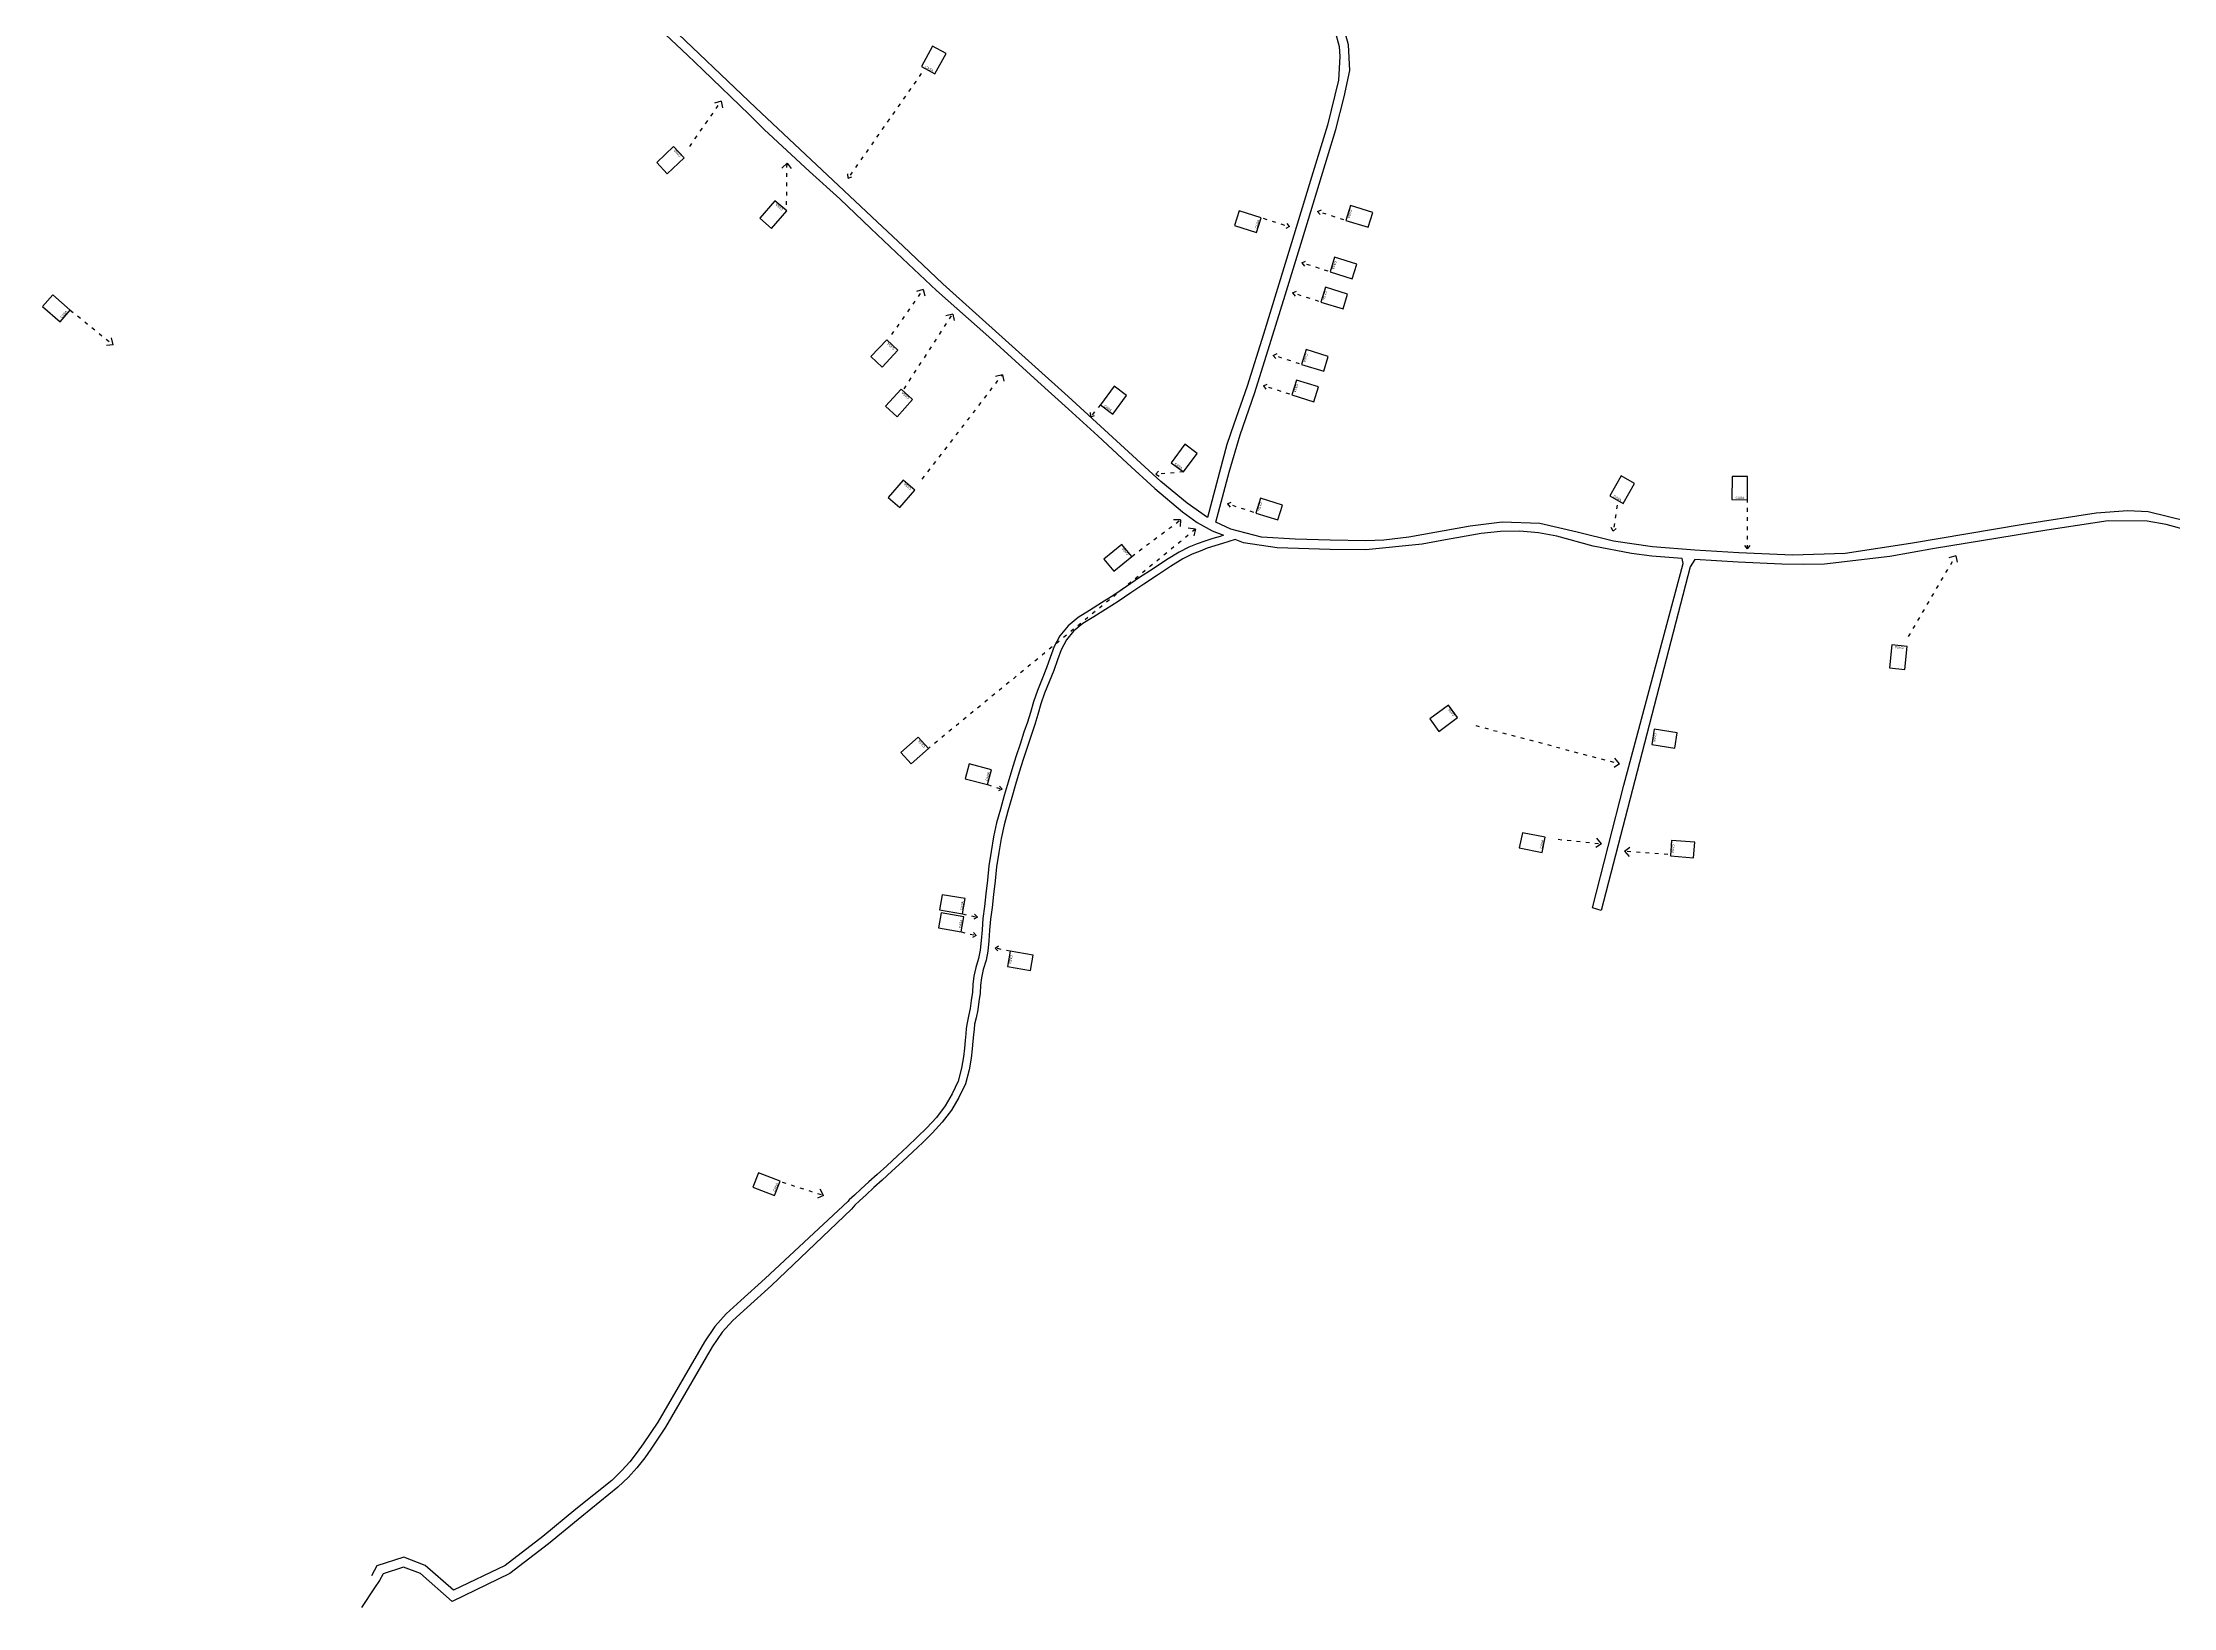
# Model space of a CAD drawing. Extents: x 714896 to 749292, y 8417558 to 8447149.
# Drawn here: x 729152 to 730531, y 8435557 to 8436570 of the extents above; entities that cross this region are included whole.
import ezdxf
from ezdxf.enums import TextEntityAlignment as Align

# ---------------------------------------------------------------- set-up
doc = ezdxf.new("R2010")
doc.units = 0
doc.header["$MEASUREMENT"] = 0
doc.linetypes.add('ACAD_ISO03W100', pattern=[30, 12, -18])
for name, color, linetype in [('LOTE', 7, 'CONTINUOUS'), ('NUM-PORTA', 7, 'CONTINUOUS'), ('QUADRA', 6, 'CONTINUOUS')]:
    doc.layers.add(name, color=color, linetype=linetype)

msp = doc.modelspace()

# ---------------------------------------------------------------- linework, layer by layer
at = {"layer": 'LOTE'}
for p, q in [((729727.7, 8436567.7), (729720.5, 8436554.5)), ((729736.5, 8436562.8), (729727.7, 8436567.7)), ((729729.2, 8436549.7), (729736.5, 8436562.8)), ((729720.5, 8436554.5), (729729.2, 8436549.7)), ((729560.1, 8436502.7), (729549.2, 8436492.4)), ((729556, 8436485.1), (729566.9, 8436495.4)), ((729566.9, 8436495.4), (729560.1, 8436502.7)), ((729549.2, 8436492.4), (729556, 8436485.1)), ((729625.6, 8436467.6), (729615.9, 8436456.2)), ((729633.3, 8436461.1), (729625.6, 8436467.6)), ((729615.9, 8436456.2), (729623.5, 8436449.7)), ((729623.5, 8436449.7), (729633.3, 8436461.1)), ((729926.1, 8436461.1), (729923.1, 8436451.5)), ((729940.4, 8436456.6), (729926.1, 8436461.1)), ((729937.4, 8436447.1), (729940.4, 8436456.6)), ((729998.1, 8436464.4), (729995.2, 8436454.8)), ((729995.2, 8436454.8), (730009.5, 8436450.4)), ((730012.5, 8436459.9), (729998.1, 8436464.4)), ((730009.5, 8436450.4), (730012.5, 8436459.9)), ((729923.1, 8436451.5), (729937.4, 8436447.1)), ((729987.9, 8436431.1), (729985, 8436421.5)), ((730002.3, 8436426.6), (729987.9, 8436431.1)), ((729999.3, 8436417.1), (730002.3, 8436426.6)), ((729982, 8436411.6), (729979, 8436402)), ((729996.3, 8436407.1), (729982, 8436411.6)), ((729985, 8436421.5), (729999.3, 8436417.1)), ((729158.3, 8436406.7), (729151.7, 8436399.2)), ((729151.7, 8436399.2), (729163, 8436389.3)), ((729169.6, 8436396.8), (729158.3, 8436406.7)), ((729979, 8436402), (729993.3, 8436397.6)), ((729993.3, 8436397.6), (729996.3, 8436407.1)), ((729163, 8436389.3), (729169.6, 8436396.8)), ((729698, 8436377.6), (729687.7, 8436366.7)), ((729695, 8436359.9), (729705.3, 8436370.8)), ((729705.3, 8436370.8), (729698, 8436377.6)), ((729969.5, 8436371.2), (729966.5, 8436361.6)), ((729983.8, 8436366.8), (729969.5, 8436371.2)), ((729687.7, 8436366.7), (729695, 8436359.9)), ((729966.5, 8436361.6), (729980.8, 8436357.2)), ((729980.8, 8436357.2), (729983.8, 8436366.8)), ((729707.3, 8436345.7), (729697.3, 8436334.5)), ((729714.8, 8436339), (729707.3, 8436345.7)), ((729845.2, 8436347.5), (729836.3, 8436335.5)), ((729853.2, 8436341.6), (729845.2, 8436347.5)), ((729963.1, 8436351.5), (729960.2, 8436341.9)), ((729960.2, 8436341.9), (729974.5, 8436337.5)), ((729977.4, 8436347.1), (729963.1, 8436351.5)), ((729974.5, 8436337.5), (729977.4, 8436347.1)), ((729697.3, 8436334.5), (729704.7, 8436327.8)), ((729704.7, 8436327.8), (729714.8, 8436339)), ((729836.3, 8436335.5), (729844.3, 8436329.5)), ((729844.3, 8436329.5), (729853.2, 8436341.6)), ((729890.9, 8436310), (729882, 8436298)), ((729890, 8436292), (729899, 8436304)), ((729899, 8436304), (729890.9, 8436310)), ((729708.7, 8436286.8), (729698.9, 8436275.4)), ((729716.3, 8436280.2), (729708.7, 8436286.8)), ((729882, 8436298), (729890, 8436292)), ((730173.3, 8436289.5), (730165.9, 8436276.5)), ((730182, 8436284.6), (730173.3, 8436289.5)), ((730245.1, 8436289.1), (730245, 8436274.1)), ((730255.1, 8436289), (730245.1, 8436289.1)), ((730255, 8436274), (730255.1, 8436289)), ((729698.9, 8436275.4), (729706.4, 8436268.9)), ((729706.4, 8436268.9), (729716.3, 8436280.2)), ((729939.9, 8436275), (729936.9, 8436265.4)), ((729954.2, 8436270.6), (729939.9, 8436275)), ((730165.9, 8436276.5), (730174.6, 8436271.5)), ((730174.6, 8436271.5), (730182, 8436284.6)), ((730245, 8436274.1), (730255, 8436274)), ((729936.9, 8436265.4), (729951.2, 8436261)), ((729951.2, 8436261), (729954.2, 8436270.6)), ((729850.2, 8436245), (729838.6, 8436235.5)), ((729838.6, 8436235.5), (729845, 8436227.8)), ((729845, 8436227.8), (729856.6, 8436237.3)), ((729856.6, 8436237.3), (729850.2, 8436245)), ((730348.5, 8436180.2), (730346.9, 8436165.3)), ((730358.5, 8436179.1), (730348.5, 8436180.2)), ((730356.8, 8436164.2), (730358.5, 8436179.1)), ((730346.9, 8436165.3), (730356.8, 8436164.2)), ((730061.5, 8436141), (730049.5, 8436132.1)), ((730067.5, 8436133), (730061.5, 8436141)), ((730049.5, 8436132.1), (730055.4, 8436124.1)), ((730055.4, 8436124.1), (730067.5, 8436133)), ((730194.7, 8436125.4), (730193.1, 8436115.5)), ((730209.5, 8436123.1), (730194.7, 8436125.4)), ((730208, 8436113.2), (730209.5, 8436123.1)), ((729718.3, 8436120.4), (729707.2, 8436110.4)), ((729707.2, 8436110.4), (729713.8, 8436103)), ((729713.8, 8436103), (729725, 8436113)), ((729725, 8436113), (729718.3, 8436120.4)), ((730193.1, 8436115.5), (730208, 8436113.2)), ((729751.3, 8436103), (729748.7, 8436093.3)), ((729765.8, 8436099.2), (729751.3, 8436103)), ((729763.3, 8436089.6), (729765.8, 8436099.2)), ((729748.7, 8436093.3), (729763.3, 8436089.6)), ((730109.4, 8436058.5), (730107.4, 8436048.7)), ((730124.1, 8436055.5), (730109.4, 8436058.5)), ((730122.1, 8436045.7), (730124.1, 8436055.5)), ((730206, 8436053.4), (730205.2, 8436043.4)), ((730221, 8436052.3), (730206, 8436053.4)), ((730220.2, 8436042.3), (730221, 8436052.3)), ((730107.4, 8436048.7), (730122.1, 8436045.7)), ((730205.2, 8436043.4), (730220.2, 8436042.3)), ((729733.9, 8436018.3), (729732.2, 8436008.5)), ((729748.7, 8436015.8), (729733.9, 8436018.3)), ((729747, 8436005.9), (729748.7, 8436015.8)), ((729733.2, 8436006.6), (729731.5, 8435996.8)), ((729732.2, 8436008.5), (729747, 8436005.9)), ((729748, 8436004), (729733.2, 8436006.6)), ((729746.2, 8435994.2), (729748, 8436004)), ((729731.5, 8435996.8), (729746.2, 8435994.2)), ((729777.9, 8435981.7), (729776.2, 8435971.8)), ((729776.2, 8435971.8), (729791, 8435969.3)), ((729792.7, 8435979.2), (729777.9, 8435981.7)), ((729791, 8435969.3), (729792.7, 8435979.2)), ((729615, 8435838.3), (729611.4, 8435829)), ((729629, 8435833), (729615, 8435838.3)), ((729625.4, 8435823.7), (729629, 8435833)), ((729611.4, 8435829), (729625.4, 8435823.7))]:
    msp.add_line(p, q, dxfattribs=at)
at = {"layer": 'LOTE', "color": 7, "linetype": 'ACAD_ISO03W100', "ltscale": 0.2}
for points in [[(729720.4, 8436550), (729673, 8436482.3)], [(729570.5, 8436502.7), (729590.9, 8436532)], [(729633.2, 8436465), (729633.5, 8436491.8)], [(729941.7, 8436456.2), (729958.7, 8436450.8)], [(729993.9, 8436455.2), (729976.9, 8436460.7)], [(729983.7, 8436421.9), (729966.7, 8436427.4)], [(729701.3, 8436380.9), (729721.7, 8436410.1)], [(729977.7, 8436402.4), (729960.7, 8436407.9)], [(729169.6, 8436396.8), (729197.4, 8436374.4)], [(729709.3, 8436345.8), (729740.7, 8436394.2)], [(729965.2, 8436362), (729948.2, 8436367.5)], [(729721, 8436287.4), (729772.9, 8436354.9)], [(729958.9, 8436342.3), (729941.9, 8436347.8)], [(729836.3, 8436335.5), (729830, 8436327.8)], [(729890, 8436292), (729872.2, 8436290.5)], [(730255, 8436242.3), (730255, 8436274)], [(729856.6, 8436237.3), (729888.2, 8436261.1)], [(729935.6, 8436265.8), (729918.6, 8436271.3)], [(730170.7, 8436270.5), (730168.2, 8436253.7)], [(729897.8, 8436254.9), (729725, 8436113)], [(730359.3, 8436185.4), (730389.9, 8436237.7)], [(730079.2, 8436127.8), (730172.3, 8436103.1)], [(729763.3, 8436089.6), (729772.7, 8436086.6)], [(730132.5, 8436054.2), (730160.5, 8436051.3)], [(730203.5, 8436044.3), (730175.5, 8436046.5)], [(729747, 8436005.9), (729756.7, 8436003.8)], [(729746.2, 8435994.2), (729755.9, 8435991.9)], [(729777.9, 8435981.7), (729768.2, 8435983.8)], [(729630.4, 8435832.3), (729657.1, 8435823.7)]]:
    msp.add_lwpolyline(points, dxfattribs=at)
at = {"layer": 'LOTE', "color": 7}
for points in [[(729590.9, 8436532), (729586.5, 8436530.7)], [(729590.9, 8436532), (729591.8, 8436527.8)], [(729633.5, 8436491.8), (729630.1, 8436488.7)], [(729633.5, 8436491.8), (729636.1, 8436488.5)], [(729721.7, 8436410.1), (729717.3, 8436408.9)], [(729721.7, 8436410.1), (729722.6, 8436406)], [(729740.7, 8436394.2), (729736.3, 8436393)], [(729740.7, 8436394.2), (729741.6, 8436390.1)], [(729197.4, 8436374.4), (729193.1, 8436373.8)], [(729197.4, 8436374.4), (729196.4, 8436378.9)], [(729772.9, 8436354.9), (729768.4, 8436353.7)], [(729772.9, 8436354.9), (729773.7, 8436350.8)], [(729888.2, 8436261.1), (729883.6, 8436261)], [(729888.2, 8436261.1), (729888, 8436256.8)], [(729897.8, 8436254.9), (729893.2, 8436255.6)], [(729897.8, 8436254.9), (729896.8, 8436250.7)], [(730389.9, 8436237.7), (730385.4, 8436236.5)], [(730389.9, 8436237.7), (730390.7, 8436233.6)], [(730172.3, 8436103.1), (730168.8, 8436100.6)], [(730172.3, 8436103.1), (730169.3, 8436106.7)], [(730160.5, 8436051.3), (730157.5, 8436054.9)], [(730160.5, 8436051.3), (730157, 8436048.9)], [(730175.5, 8436046.5), (730178.9, 8436049.1)], [(730175.5, 8436046.5), (730178.5, 8436043.1)], [(729657.1, 8435823.7), (729653.2, 8435821.9)], [(729657.1, 8435823.7), (729654.9, 8435827.7)]]:
    msp.add_lwpolyline(points, dxfattribs=at)
at = {"layer": 'LOTE'}
for points in [[(729673, 8436482.3), (729672.8, 8436484.9)], [(729673, 8436482.3), (729675.5, 8436483)], [(729958.7, 8436450.8), (729957.1, 8436452.8)], [(729976.9, 8436460.7), (729979.3, 8436461.8)], [(729976.9, 8436460.7), (729978.5, 8436458.6)], [(729958.7, 8436450.8), (729956.3, 8436449.6)], [(729966.7, 8436427.4), (729969.1, 8436428.5)], [(729966.7, 8436427.4), (729968.3, 8436425.3)], [(729960.7, 8436407.9), (729963.1, 8436409)], [(729960.7, 8436407.9), (729962.3, 8436405.8)], [(729948.2, 8436367.5), (729950.6, 8436368.6)], [(729948.2, 8436367.5), (729949.8, 8436365.4)], [(729941.9, 8436347.8), (729944.2, 8436348.9)], [(729941.9, 8436347.8), (729943.4, 8436345.7)], [(729830, 8436327.8), (729829.8, 8436330.4)], [(729830, 8436327.8), (729832.5, 8436328.6)], [(729872.2, 8436290.5), (729873.9, 8436292.5)], [(729872.2, 8436290.5), (729874.4, 8436289.2)], [(729918.6, 8436271.3), (729921, 8436272.4)], [(729918.6, 8436271.3), (729920.2, 8436269.2)], [(730168.2, 8436253.7), (730166.8, 8436256)], [(730168.2, 8436253.7), (730170.1, 8436255.5)], [(730255, 8436242.3), (730253.4, 8436244.4)], [(730255, 8436242.3), (730256.7, 8436244.4)], [(729772.7, 8436086.6), (729770.4, 8436085.5)], [(729772.7, 8436086.6), (729771.1, 8436088.7)], [(729756.7, 8436003.8), (729754.4, 8436002.4)], [(729756.7, 8436003.8), (729754.9, 8436005.7)], [(729755.9, 8435991.9), (729753.6, 8435990.6)], [(729755.9, 8435991.9), (729754.1, 8435993.9)], [(729768.2, 8435983.8), (729770.4, 8435985.2)], [(729768.2, 8435983.8), (729770, 8435981.9)]]:
    msp.add_lwpolyline(points, dxfattribs=at)
at = {"layer": 'QUADRA'}
for points in [[(730552.2, 8436257), (730514.4, 8436266.2), (730501.2, 8436266.9), (730480.7, 8436265.4), (730433.4, 8436258), (730360.6, 8436245.7), (730318.3, 8436239.3), (730284.1, 8436238.2), (730249.4, 8436239.6), (730220.9, 8436241.4), (730193.7, 8436243.6), (730168.4, 8436247.1), (730144.9, 8436253.1), (730120.6, 8436258.7), (730096.2, 8436259.4), (730075.6, 8436257), (730035.9, 8436249.9), (730019.7, 8436247.9), (730008, 8436247.5), (729985.1, 8436247.9), (729962.4, 8436248.4), (729940.6, 8436249.9), (729920.8, 8436255), (729911, 8436259.4), (729919.6, 8436291.8), (729926.7, 8436316.1), (729936.2, 8436343.4), (729946.9, 8436377.4), (729955.8, 8436406.5), (729967, 8436442.9), (729988.6, 8436513.7), (729994, 8436534.9), (729997.8, 8436551.8), (729996.8, 8436568.5), (729990.2, 8436592.6)], [(729540.7, 8436588.6), (729569, 8436561.9), (729579, 8436552.4), (729609, 8436523.4), (729618.7, 8436513.7), (729648.1, 8436486.6), (729667.6, 8436468.8), (729687.7, 8436449.7), (729708.3, 8436430.1), (729730.3, 8436409.5), (729764.2, 8436379.4), (729795.9, 8436350.5), (729815.7, 8436332.7), (729834.6, 8436315.4), (729853.6, 8436297.7), (729871.5, 8436281.4), (729889.5, 8436266.1), (729898.9, 8436259.3), (729908.7, 8436253.8), (729916, 8436251), (729913.8, 8436250.3), (729909, 8436248.9), (729903.9, 8436247.3), (729899, 8436245.5), (729893.6, 8436243.3), (729887.2, 8436240.1), (729879, 8436235.1), (729870.4, 8436229.4), (729861.7, 8436223.6), (729853.2, 8436217.9), (729844.9, 8436212.3), (729837, 8436207.3), (729829.3, 8436202.4), (729822, 8436197.8), (729815.4, 8436192.4), (729810.1, 8436186), (729806.4, 8436179), (729803.8, 8436172), (729801.4, 8436165.1), (729798.6, 8436158.1), (729795.5, 8436150.6), (729793, 8436143.3), (729791, 8436136.4), (729789.1, 8436130.1), (729786.8, 8436123.6), (729784.3, 8436115.9), (729781.5, 8436107.5), (729778.9, 8436099.2), (729776.5, 8436091.1), (729774.1, 8436082.6), (729771.6, 8436073.7), (729769.1, 8436064.8), (729767.1, 8436055.7), (729765.6, 8436046.4), (729764.1, 8436037), (729763.2, 8436027.8), (729762.2, 8436019), (729761.2, 8436010.7), (729760.3, 8436002.9), (729759.7, 8435995.7), (729759.2, 8435988.8), (729758.5, 8435982.5), (729757.5, 8435977.1), (729755.7, 8435971.3), (729754.3, 8435965.5), (729753.7, 8435960.2), (729753.5, 8435955.2), (729752.6, 8435949.9), (729752, 8435944.6), (729751, 8435939.8), (729750, 8435935.5), (729749.5, 8435931.7), (729749.2, 8435928.2), (729748.8, 8435924), (729748.4, 8435919.1), (729747.7, 8435913.3), (729746.5, 8435906), (729744.3, 8435897.6), (729740.3, 8435889.4), (729735.8, 8435881.7), (729730.2, 8435874.2), (729723.9, 8435867.5), (729717.8, 8435861.4), (729711.5, 8435855.4), (729704.9, 8435849.3), (729698, 8435842.9), (729691.8, 8435837.2), (729686.4, 8435832.4), (729681.3, 8435827.8), (729677.1, 8435823.9), (729673.7, 8435820.9), (729672.9, 8435819.8), (729619.4, 8435769.8), (729603.7, 8435755.6), (729594.1, 8435747), (729586.8, 8435738.8), (729580, 8435728.8), (729549.8, 8435676.8), (729540.4, 8435662.8), (729536.6, 8435657.5), (729531.7, 8435651.1), (729526.5, 8435645.5), (729520.1, 8435639.2), (729496.9, 8435620.6), (729475.5, 8435602.9), (729451, 8435584.1), (729417.6, 8435568.1), (729399.3, 8435584.1), (729385.5, 8435589.4), (729368.1, 8435583.8), (729364.6, 8435577.5)], [(729985.2, 8436588.1), (729990.8, 8436567.5), (729991.2, 8436561), (729990.3, 8436545.6), (729983.2, 8436516.4), (729973, 8436482.9), (729959.9, 8436440.3), (729941.8, 8436381.3), (729931.3, 8436347.5), (729922.7, 8436323), (729918.2, 8436309.8), (729905.6, 8436262.5), (729892.4, 8436271.7), (729875.5, 8436285.9), (729815.4, 8436340.9), (729734.4, 8436413.9), (729708.6, 8436438.2), (729691.8, 8436454), (729613.2, 8436527.7), (729554, 8436584.3)]]:
    msp.add_lwpolyline(points, dxfattribs=at)
at = {"layer": 'QUADRA', "color": 6}
for points in [[(730550.4, 8436251.3), (730526.1, 8436258), (730513.7, 8436260.2), (730488.4, 8436260.3), (730448.7, 8436254.4), (730376.2, 8436242.4), (730347.2, 8436237.3), (730304.9, 8436232.3), (730291, 8436232), (730277.2, 8436232.4), (730249.1, 8436233.7), (730221, 8436235.4), (730218, 8436230.5), (730160.4, 8436008.1), (730154.8, 8436009.9), (730175.1, 8436089.2), (730213.4, 8436232.7), (730212.7, 8436236), (730193.1, 8436237.6), (730180, 8436239.2), (730155.1, 8436244), (730131.6, 8436250.5), (730119.8, 8436252.7), (730107.7, 8436253.7), (730095.3, 8436253.4), (730082.8, 8436252.1), (730057.3, 8436247.6), (730044.6, 8436245.3), (730008.1, 8436241.5), (729985, 8436241.9), (729950.8, 8436242.9), (729929, 8436246.1), (729923.5, 8436248.2), (729923.5, 8436248.2), (729915.3, 8436245.6), (729910.4, 8436244.1), (729905.5, 8436242.6), (729900.8, 8436240.8), (729895.7, 8436238.8), (729889.6, 8436235.7), (729881.7, 8436230.9), (729873.2, 8436225.2), (729864.5, 8436219.4), (729856, 8436213.7), (729847.7, 8436208.1), (729839.6, 8436203), (729832, 8436198.2), (729824.9, 8436193.8), (729818.9, 8436188.9), (729814.3, 8436183.3), (729811, 8436176.9), (729808.5, 8436170.3), (729806.1, 8436163.4), (729803.2, 8436156.2), (729800.1, 8436148.8), (729797.7, 8436141.8), (729795.8, 8436135.1), (729793.9, 8436128.5), (729791.6, 8436122), (729789.1, 8436114.3), (729786.3, 8436105.9), (729783.7, 8436097.7), (729781.3, 8436089.7), (729779, 8436081.2), (729776.4, 8436072.4), (729774, 8436063.6), (729772, 8436054.7), (729770.5, 8436045.6), (729769.1, 8436036.4), (729768.2, 8436027.3), (729767.2, 8436018.4), (729766.2, 8436010.1), (729765.2, 8436002.4), (729764.6, 8435995.3), (729764.2, 8435988.4), (729763.4, 8435981.8), (729762.4, 8435975.9), (729760.5, 8435970), (729759.3, 8435964.6), (729758.7, 8435959.7), (729758.4, 8435954.7), (729757.6, 8435949.2), (729757, 8435943.8), (729755.8, 8435938.7), (729754.9, 8435934.6), (729754.5, 8435931.2), (729754.2, 8435927.7), (729753.8, 8435923.6), (729753.4, 8435918.6), (729752.7, 8435912.6), (729751.4, 8435905), (729749, 8435895.8), (729744.7, 8435887), (729739.9, 8435878.9), (729734, 8435871), (729727.4, 8435864), (729721.3, 8435857.9), (729714.9, 8435851.8), (729708.3, 8435845.6), (729701.4, 8435839.3), (729695.1, 8435833.5), (729689.7, 8435828.7), (729684.7, 8435824.1), (729680.4, 8435820.2), (729677.4, 8435817.4), (729675.3, 8435814.8)], [(729675.3, 8435814.8), (729623.4, 8435765.3), (729607.7, 8435751.1), (729598.4, 8435742.7), (729591.6, 8435735.1), (729585.1, 8435725.6), (729554.9, 8435673.6), (729545.3, 8435659.3), (729541.4, 8435653.9), (729536.3, 8435647.3), (729530.9, 8435641.3), (729524.1, 8435634.7), (729500.7, 8435615.9), (729479.2, 8435598.2), (729454.2, 8435579), (729416.7, 8435560.9), (729396.2, 8435578.9), (729385.3, 8435583.1), (729372.2, 8435578.8), (729369.8, 8435574.4), (729366.6, 8435569.7), (729358, 8435557)]]:
    msp.add_lwpolyline(points, dxfattribs=at)

# ---------------------------------------------------------------- texts
at = {"layer": 'NUM-PORTA'}
for rotation, p in [(331.107, (729725.2, 8436552.5)), (133.3405, (729563, 8436498.8)), (139.6306, (729629, 8436464.1)), (72.8067, (729938.5, 8436452.2)), (252.8067, (729997.1, 8436459.3)), (252.8067, (729986.9, 8436426)), (252.8067, (729980.9, 8436406.5)), (48.5416, (729166, 8436393.5)), (136.7185, (729701.2, 8436373.9)), (252.8067, (729968.4, 8436366.1)), (137.9174, (729710.6, 8436342.1)), (252.8067, (729962.1, 8436346.4)), (323.3536, (729840.7, 8436332.8)), (323.3536, (729886.4, 8436295.3)), (139.102, (729712, 8436283.2)), (330.3194, (730170.6, 8436274.4)), (359.6526, (730250.2, 8436274.5)), (252.8067, (729938.8, 8436269.9)), (129.5462, (729852.9, 8436241)), (173.6837, (730353.3, 8436179.1)), (126.4621, (730064, 8436136.8)), (261.2097, (730194.4, 8436120.2)), (131.887, (729721.2, 8436116.5)), (75.4137, (729764.1, 8436094.7)), (78.6832, (730122.7, 8436050.9)), (265.6318, (730206.1, 8436048.2)), (80.1634, (729747.4, 8436011.1)), (79.8219, (729746.6, 8435999.3)), (260.3239, (729777.5, 8435976.5)), (69.1075, (729626.8, 8435828.7))]:
    msp.add_text('CASA', height=1.5, rotation=rotation, dxfattribs=at).set_placement(p, align=Align.CENTER)

doc.saveas('drawing.dxf')
